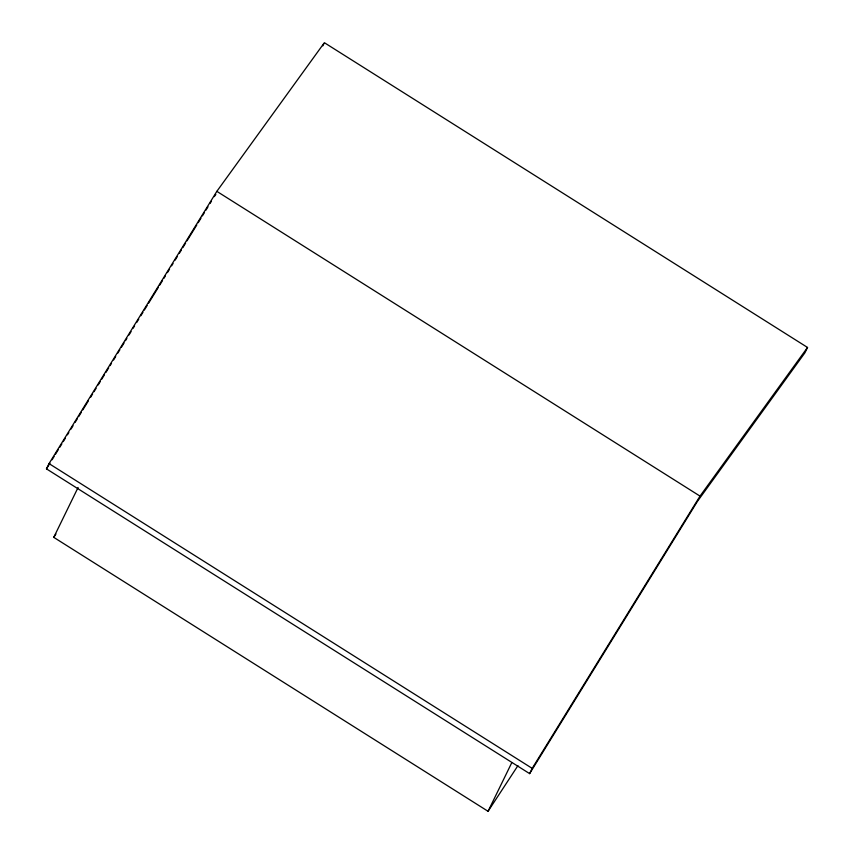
<?xml version="1.0" encoding="UTF-8"?>
<svg xmlns="http://www.w3.org/2000/svg" width="854" height="854" viewBox="0 0 854 854"><rect width="100%" height="100%" fill="white"/><g stroke="black" fill="none" stroke-linecap="round" stroke-linejoin="round"><path stroke-width="1.28" d="M46.468 468.867L49.03 463.605L216.841 191.349L324.371 42.7L807.532 347.461L804.97 352.723L697.44 501.373L529.629 773.628L46.468 468.867L49.959 463.199M517.93 765.643L488.061 811.3L53.759 537.358L78.088 487.474M322.833 45.86L323.858 43.757M488.061 811.3L511.813 762.601M529.629 773.628L532.191 768.365L700.013 496.11L807.532 347.461M52.062 459.794L54.154 456.388M55.553 454.125L58.35 449.588M59.748 447.315L61.851 443.92M63.249 441.646L65.342 438.241M67.445 434.835L68.843 432.572M70.935 429.167L73.038 425.762M75.131 422.356L77.234 418.962M78.632 416.688L81.429 412.151M82.827 409.888L88.421 400.804M90.513 397.409L92.616 394.004M94.015 391.73L96.107 388.335M98.21 384.93L100.302 381.524M101.701 379.251L104.498 374.714M105.896 372.451L108.693 367.914M110.091 365.64L111.49 363.377M113.593 359.972L115.685 356.566M117.788 353.161L119.88 349.756M121.279 347.493L124.076 342.956M125.474 340.682L126.872 338.419M128.975 335.014L131.068 331.608M133.171 328.203L134.569 325.94M136.661 322.534L138.764 319.129M140.857 315.724L142.96 312.329M144.358 310.055L147.155 305.518M148.553 303.255L158.342 287.371M159.741 285.097L162.538 280.56M163.936 278.297L165.334 276.023M167.427 272.618L169.53 269.223M171.622 265.818L173.02 263.544M175.123 260.139L177.216 256.744M179.319 253.339L181.411 249.934M182.809 247.671L185.606 243.123M187.005 240.86L196.794 224.976M198.192 222.713L200.989 218.176M202.387 215.902L204.49 212.497M205.889 210.233L207.981 206.828M210.084 203.423L211.482 201.16M53.759 537.358L55.948 534.017M214.279 196.623L215.838 194.466M216.841 191.349L700.013 496.11M49.03 463.605L532.191 768.365"/></g></svg>
